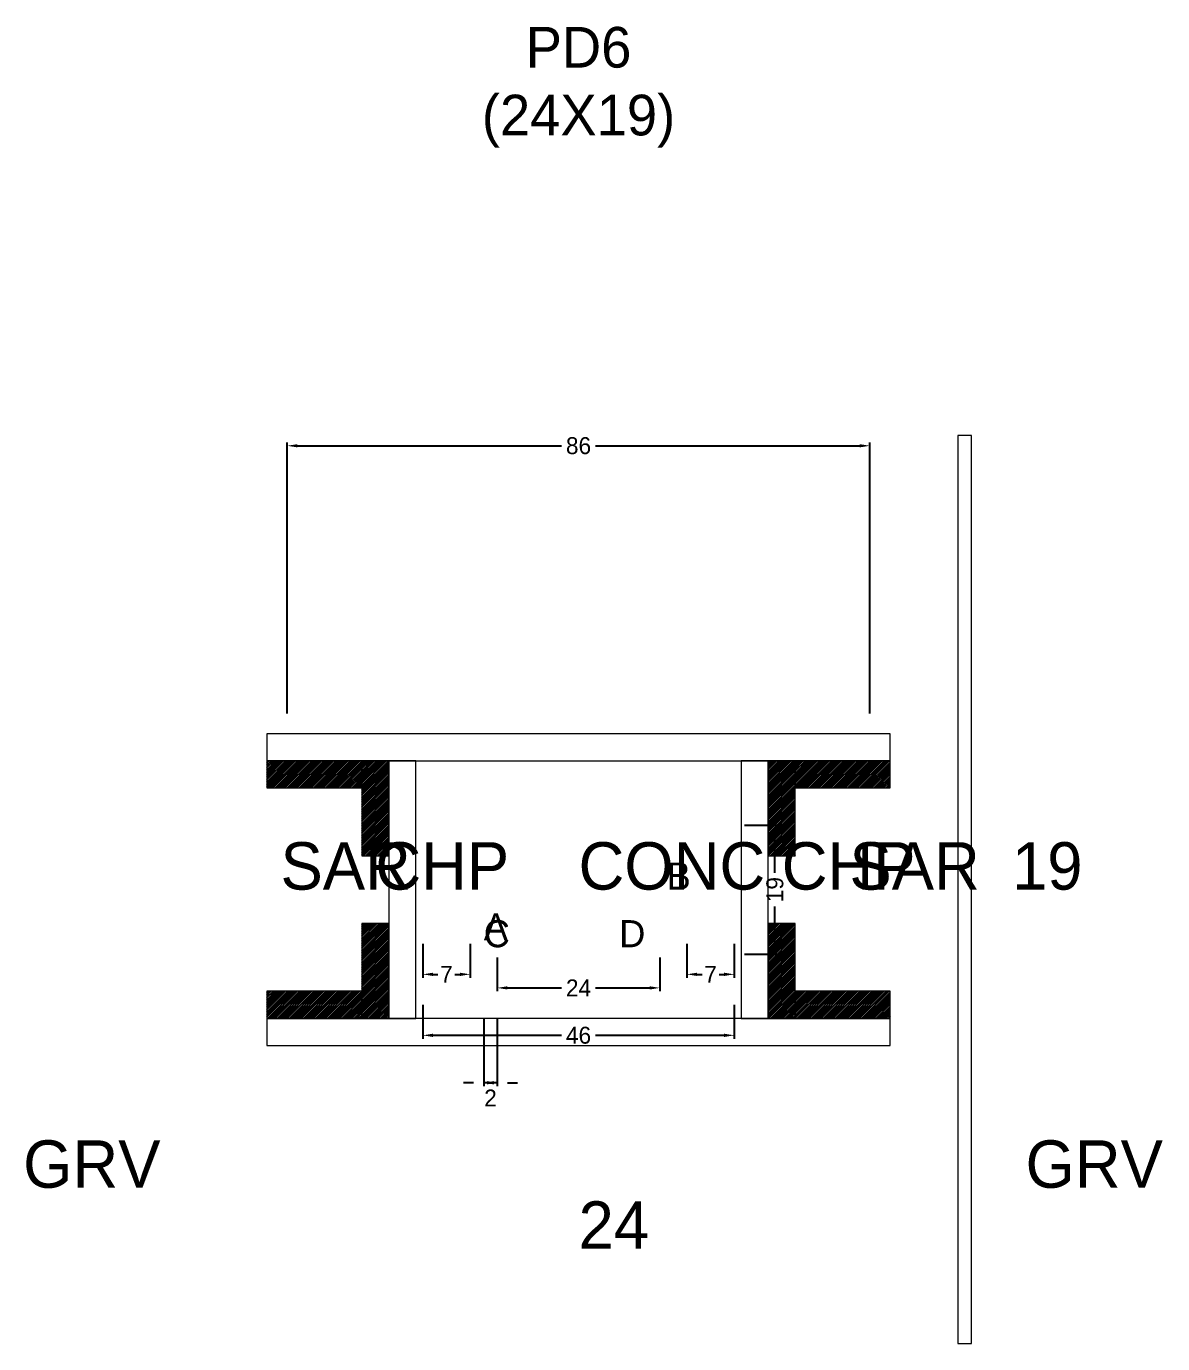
# Model space of a CAD drawing. Header units: centimetres. Extents: x -10500 to 4072, y -386 to 295.
# Drawn here: x -81.5 to 86.2, y 73 to 267.4 of the extents above; entities that cross this region are included whole.
import ezdxf

# ---------------------------------------------------------------- set-up
doc = ezdxf.new("R2010")
doc.units = ezdxf.units.CM
for name, color, linetype in [('COTA', 241, 'Continuous'), ('Hachura', 251, 'Continuous'), ('NOMENCLATURA', 7, 'Continuous'), ('SARRAFO', 251, 'Continuous'), ('Texto Seção', 7, 'Continuous')]:
    doc.layers.add(name, color=color, linetype=linetype)
doc.dimstyles.new('cotax2', dxfattribs={"dimtxt": 2.5, "dimasz": 1.5, "dimexe": 0.5, "dimexo": 0.5, "dimgap": 0.5, "dimtad": 1, "dimcen": 2.5, "dimazin": 3, "dimtfac": 1, "dimtmove": 0, "dimatfit": 3})

# ---------------------------------------------------------------- blocks, each defined once
blk = doc.blocks.new('_CLOSEDFILLED')
at = {"color": 0, "linetype": 'BYBLOCK'}
blk.add_solid([(-1, 0.16), (0, 0), (-1, -0.16)], dxfattribs=at)
blk = doc.blocks.new('*D14')
for p, q in [((-23, 123), (-23, 118)), ((23, 123), (23, 118)), ((-21.5, 118.5), (-2.5, 118.5)), ((2.5, 118.5), (21.5, 118.5))]:
    blk.add_line(p, q)
at = {"layer": 'Defpoints'}
for p in [(-23, 123.5), (23, 123.5), (-23, 118.5)]:
    blk.add_point(p, dxfattribs=at)
at = {"layer": 'COTA', "xscale": 1.5, "yscale": 1.5, "rotation": 180}
blk.add_blockref('_CLOSEDFILLED', (-23, 118.5), dxfattribs=at)
at = {"layer": 'COTA', "xscale": 1.5, "yscale": 1.5}
blk.add_blockref('_CLOSEDFILLED', (23, 118.5), dxfattribs=at)
at = {"layer": 'COTA', "insert": (0, 118.5), "char_height": 2.5, "attachment_point": 5}
blk.add_mtext('46', dxfattribs=at)
blk = doc.blocks.new('*D15')
for p, q in [((-12, 130), (-12, 125)), ((12, 130), (12, 125)), ((-10.5, 125.5), (-2.5, 125.5)), ((2.5, 125.5), (10.5, 125.5))]:
    blk.add_line(p, q)
at = {"layer": 'Defpoints'}
for p in [(-12, 130.5), (12, 130.5), (-12, 125.5)]:
    blk.add_point(p, dxfattribs=at)
at = {"layer": 'COTA', "xscale": 1.5, "yscale": 1.5, "rotation": 180}
blk.add_blockref('_CLOSEDFILLED', (-12, 125.5), dxfattribs=at)
at = {"layer": 'COTA', "xscale": 1.5, "yscale": 1.5}
blk.add_blockref('_CLOSEDFILLED', (12, 125.5), dxfattribs=at)
at = {"layer": 'COTA', "insert": (0, 125.5), "char_height": 2.5, "attachment_point": 5}
blk.add_mtext('24', dxfattribs=at)
blk = doc.blocks.new('*D16')
for p, q in [((24.5, 149.5), (29.5, 149.5)), ((29, 142.5), (29, 148)), ((29, 132), (29, 137.5)), ((24.5, 130.5), (29.5, 130.5))]:
    blk.add_line(p, q)
at = {"layer": 'Defpoints'}
for p in [(24, 149.5), (24, 130.5), (29, 130.5)]:
    blk.add_point(p, dxfattribs=at)
at = {"layer": 'COTA', "xscale": 1.5, "yscale": 1.5}
for p, rotation in [((29, 149.5), 90), ((29, 130.5), 270)]:
    blk.add_blockref('_CLOSEDFILLED', p, dxfattribs=dict(at, rotation=rotation))
at = {"layer": 'COTA', "insert": (29, 140), "char_height": 2.5, "attachment_point": 5, "rotation": 90}
blk.add_mtext('19', dxfattribs=at)
blk = doc.blocks.new('*D17')
for p, q in [((-23, 132), (-23, 127)), ((-16, 132), (-16, 127)), ((-21.5, 127.5), (-20.75, 127.5)), ((-18.25, 127.5), (-17.5, 127.5))]:
    blk.add_line(p, q)
at = {"layer": 'Defpoints'}
for p in [(-23, 132.5), (-16, 132.5), (-23, 127.5)]:
    blk.add_point(p, dxfattribs=at)
at = {"layer": 'COTA', "xscale": 1.5, "yscale": 1.5, "rotation": 180}
blk.add_blockref('_CLOSEDFILLED', (-23, 127.5), dxfattribs=at)
at = {"layer": 'COTA', "xscale": 1.5, "yscale": 1.5}
blk.add_blockref('_CLOSEDFILLED', (-16, 127.5), dxfattribs=at)
at = {"layer": 'COTA', "insert": (-19.5, 127.5), "char_height": 2.5, "attachment_point": 5}
blk.add_mtext('7', dxfattribs=at)
blk = doc.blocks.new('*D18')
for p, q in [((16, 132), (16, 127)), ((23, 132), (23, 127)), ((17.5, 127.5), (18.25, 127.5)), ((20.75, 127.5), (21.5, 127.5))]:
    blk.add_line(p, q)
at = {"layer": 'Defpoints'}
for p in [(16, 132.5), (23, 132.5), (16, 127.5)]:
    blk.add_point(p, dxfattribs=at)
at = {"layer": 'COTA', "xscale": 1.5, "yscale": 1.5, "rotation": 180}
blk.add_blockref('_CLOSEDFILLED', (16, 127.5), dxfattribs=at)
at = {"layer": 'COTA', "xscale": 1.5, "yscale": 1.5}
blk.add_blockref('_CLOSEDFILLED', (23, 127.5), dxfattribs=at)
at = {"layer": 'COTA', "insert": (19.5, 127.5), "char_height": 2.5, "attachment_point": 5}
blk.add_mtext('7', dxfattribs=at)
blk = doc.blocks.new('*D19')
for p, q in [((-43, 166), (-43, 206)), ((-41.5, 205.5), (-2.5, 205.5)), ((2.5, 205.5), (41.5, 205.5)), ((43, 166), (43, 206))]:
    blk.add_line(p, q)
at = {"layer": 'Defpoints'}
for p in [(-43, 205.5), (-43, 165.5), (43, 165.5)]:
    blk.add_point(p, dxfattribs=at)
at = {"layer": 'COTA', "xscale": 1.5, "yscale": 1.5, "rotation": 180}
blk.add_blockref('_CLOSEDFILLED', (-43, 205.5), dxfattribs=at)
at = {"layer": 'COTA', "xscale": 1.5, "yscale": 1.5}
blk.add_blockref('_CLOSEDFILLED', (43, 205.5), dxfattribs=at)
at = {"layer": 'COTA', "insert": (0, 205.5), "char_height": 2.5, "attachment_point": 5}
blk.add_mtext('86', dxfattribs=at)

msp = doc.modelspace()

# ---------------------------------------------------------------- hatches: boundary and pattern name
at = {"layer": 'SARRAFO'}
h = msp.add_hatch(dxfattribs=at)
h.set_pattern_fill('SOLID', scale=2)
h.paths.add_polyline_path([(-46, 155), (-32, 155), (-32, 159), (-46, 159)])
h = msp.add_hatch(dxfattribs=at)
h.set_pattern_fill('SOLID', scale=2)
h.paths.add_polyline_path([(-32, 145), (-28, 145), (-28, 159), (-32, 159)])
h = msp.add_hatch(dxfattribs=at)
h.set_pattern_fill('SOLID', scale=2)
h.paths.add_polyline_path([(28, 145), (32, 145), (32, 159), (28, 159)])
h = msp.add_hatch(dxfattribs=at)
h.set_pattern_fill('SOLID', scale=2)
h.paths.add_polyline_path([(32, 155), (46, 155), (46, 159), (32, 159)])
h = msp.add_hatch(dxfattribs=at)
h.set_pattern_fill('SOLID', scale=2)
h.paths.add_polyline_path([(-32, 121), (-28, 121), (-28, 135), (-32, 135)])
h = msp.add_hatch(dxfattribs=at)
h.set_pattern_fill('SOLID', scale=2)
h.paths.add_polyline_path([(28, 121), (32, 121), (32, 135), (28, 135)])
h = msp.add_hatch(dxfattribs=at)
h.set_pattern_fill('SOLID', scale=2)
h.paths.add_polyline_path([(-46, 121), (-32, 121), (-32, 125), (-46, 125)])
h = msp.add_hatch(dxfattribs=at)
h.set_pattern_fill('SOLID', scale=2)
h.paths.add_polyline_path([(32, 121), (46, 121), (46, 125), (32, 125)])

# ---------------------------------------------------------------- linework, layer by layer
at = {"layer": 'Hachura', "lineweight": 13}
msp.add_lwpolyline([(56, 73), (58, 73), (58, 207), (56, 207)], close=True, dxfattribs=at)
at = {"layer": 'Hachura', "lineweight": 18}
for points in [[(-46, 159), (46, 159), (46, 163), (-46, 163)], [(-28, 121), (-24, 121), (-24, 159), (-28, 159)], [(24, 121), (28, 121), (28, 159), (24, 159)], [(-46, 117), (46, 117), (46, 121), (-46, 121)]]:
    msp.add_lwpolyline(points, close=True, dxfattribs=at)
at = {"layer": 'SARRAFO', "lineweight": 13}
for points in [[(-46, 155), (-32, 155), (-32, 159), (-46, 159)], [(-32, 145), (-28, 145), (-28, 159), (-32, 159)], [(28, 145), (32, 145), (32, 159), (28, 159)], [(32, 155), (46, 155), (46, 159), (32, 159)], [(-32, 121), (-28, 121), (-28, 135), (-32, 135)], [(28, 121), (32, 121), (32, 135), (28, 135)], [(-46, 121), (-32, 121), (-32, 125), (-46, 125)], [(32, 121), (46, 121), (46, 125), (32, 125)]]:
    msp.add_lwpolyline(points, close=True, dxfattribs=at)

# ---------------------------------------------------------------- texts
at = {"layer": 'NOMENCLATURA'}
for s, p in [('B', (13, 140)), ('A', (-14, 132.5)), ('C', (-14, 131.5)), ('D', (6, 131.5))]:
    msp.add_text(s, height=4, dxfattribs=at).set_placement(p)
at = {"layer": 'NOMENCLATURA', "insert": (0, 249.5), "char_height": 6, "attachment_point": 8}
msp.add_mtext('PD6\\P(24X19)', dxfattribs=at)
at = {"layer": 'Texto Seção'}
for s, p in [('SAR', (-44, 140)), ('CHP', (-30, 140)), ('CONC', (0, 140)), ('CHP', (30, 140)), ('SAR', (40, 140)), ('19', (64, 140)), ('GRV', (-82, 96)), ('GRV', (66, 96)), ('24', (0, 87))]:
    msp.add_text(s, height=7, dxfattribs=at).set_placement(p)

# ---------------------------------------------------------------- dimensions: what is measured, and where the dimension line sits
at = {"layer": 'COTA'}
for base, p1, p2, picture, middle in [((-43, 205.5), (-43, 165.5), (43, 165.5), '*D19', (0, 205.5)), ((-23, 127.5), (-23, 132.5), (-16, 132.5), '*D17', (-19.5, 127.5)), ((16, 127.5), (16, 132.5), (23, 132.5), '*D18', (19.5, 127.5)), ((-12, 125.5), (-12, 130.5), (12, 130.5), '*D15', (0, 125.5)), ((-23, 118.5), (-23, 123.5), (23, 123.5), '*D14', (0, 118.5))]:
    dim = msp.add_linear_dim(base=base, p1=p1, p2=p2, dimstyle='cotax2', dxfattribs=at)
    dim.commit()
    dim.dimension.update_dxf_attribs({"geometry": picture, "text_midpoint": middle})
dim = msp.add_linear_dim(base=(29, 130.5), p1=(24, 130.5), p2=(24, 149.5), angle=90, dimstyle='cotax2', dxfattribs=at)
dim.commit()
dim.dimension.update_dxf_attribs({"geometry": '*D16', "text_midpoint": (29, 140)})
msp.add_linear_dim(base=(-12, 111.5), p1=(-12, 121.5), p2=(-14, 121.5), dimstyle='cotax2', dxfattribs=at).render()

doc.saveas('drawing.dxf')
